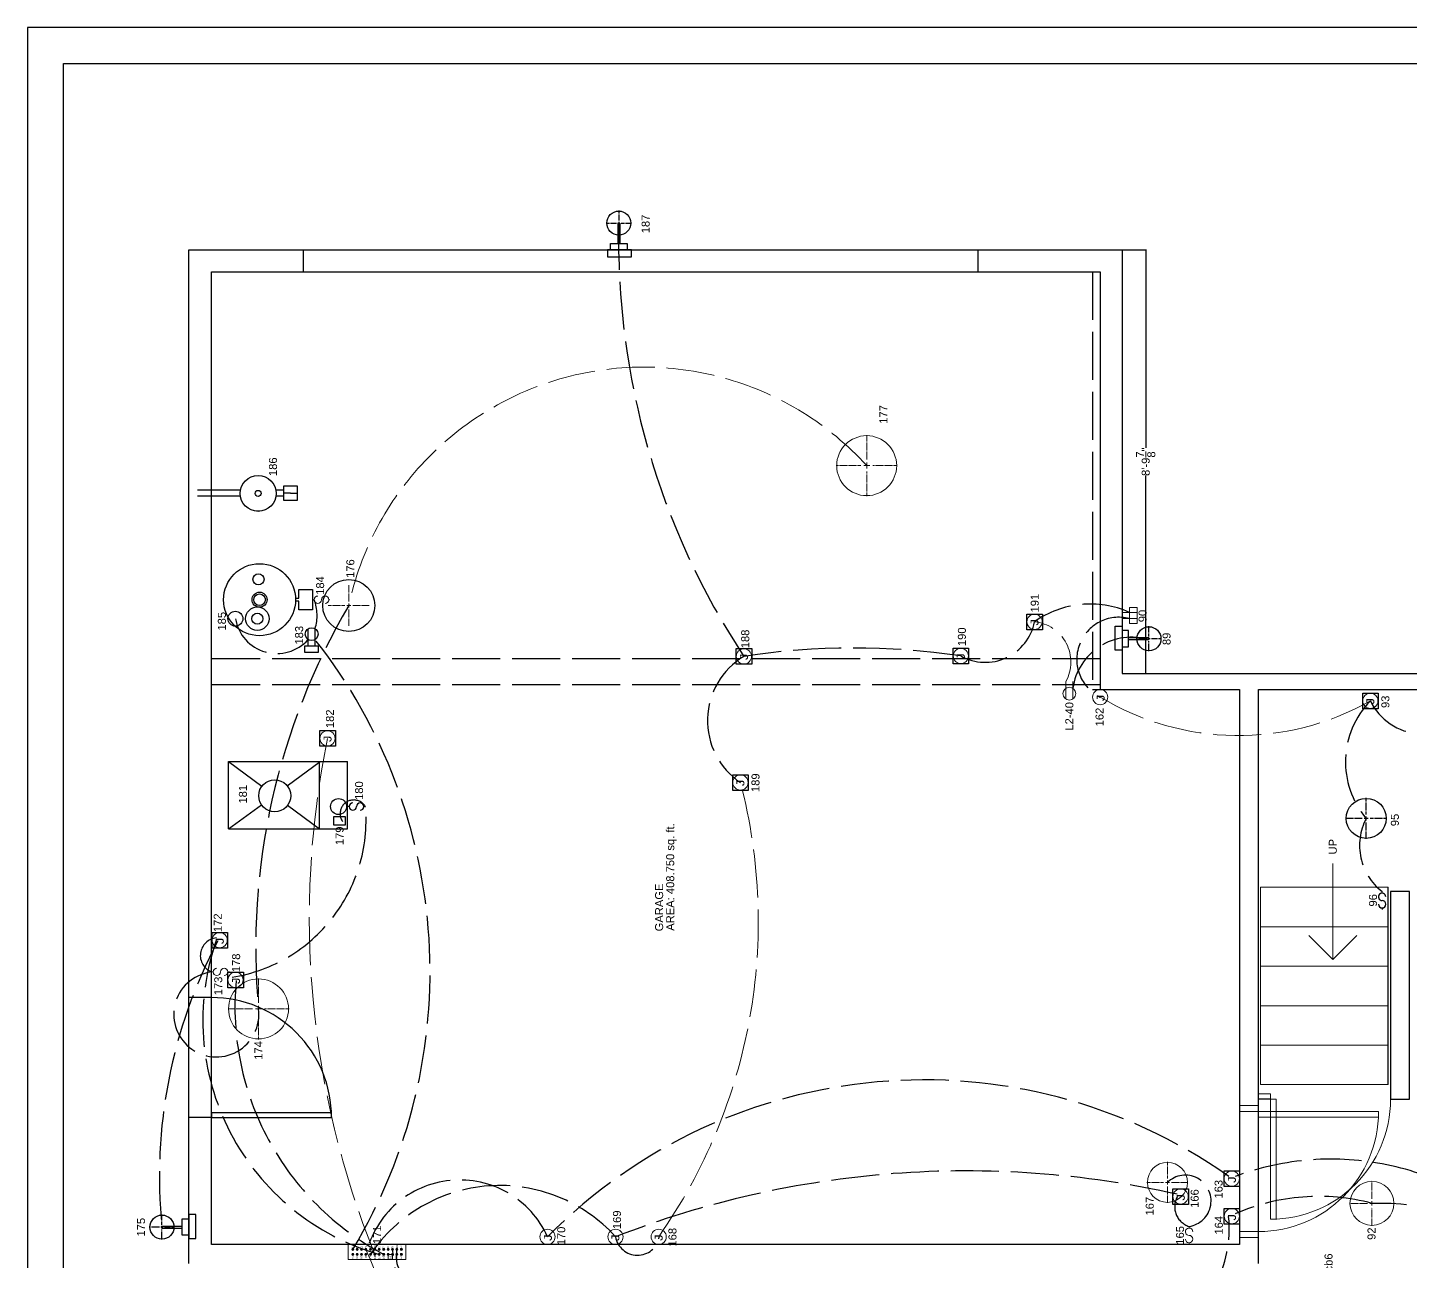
# Model space of a CAD drawing. Header units: inches. Extents: x 12 to 619, y -4 to 515.
# Drawn here: x 12.1 to 357.8, y 206.8 to 515.3 of the extents above; entities that cross this region are included whole.
import ezdxf

# ---------------------------------------------------------------- set-up
doc = ezdxf.new("R2010")
doc.units = ezdxf.units.IN
doc.header["$MEASUREMENT"] = 0
doc.linetypes.add('ACAD_ISO02W100', pattern=[15, 12, -3])
doc.linetypes.add('CENTER2', pattern=[1.125, 0.75, -0.125, 0.125, -0.125])
doc.layers.get('0').update_dxf_attribs({"color": 1, "lineweight": 9})
for name, color, linetype, lineweight in [('00-page-edge', 7, 'Continuous', 9), ('A101-Floorplan-1st-floor', 7, 'Continuous', 9), ('A101-Text', 7, 'Continuous', 9), ('E101-Electrical-1st-floor', 7, 'Continuous', 9)]:
    doc.layers.add(name, color=color, linetype=linetype, lineweight=lineweight)
doc.layers.get('0').off()
doc.styles.add('Reg', font='Courier New.ttf', dxfattribs={"height": 1})
doc.styles.add('Small', font='Arial.ttf', dxfattribs={"height": 0.5})
doc.styles.get("Standard").update_dxf_attribs({"font": 'Arial.ttf', "height": 2})
doc.dimstyles.get("Standard").update_dxf_attribs({"dimtxt": 0.18, "dimasz": 0.1175, "dimexe": 0.18, "dimexo": 0.0625, "dimgap": 0.09, "dimtad": 0, "dimtoh": 1, "dimdec": 3, "dimzin": 0, "dimdsep": 46, "dimlunit": 4, "dimtxsty": 'Standard', "dimblk": 'ARCHTICK', "dimblk1": 'ARCHTICK', "dimblk2": 'ARCHTICK', "dimcen": 0.09, "dimadec": 1, "dimazin": 0, "dimtfac": 1, "dimtdec": 3, "dimtofl": 0, "dimtmove": 0, "dimatfit": 3, "dimfxl": 1, "dimtolj": 1, "dimtzin": 0, "dimarcsym": 0})

# ---------------------------------------------------------------- blocks, each defined once
blk = doc.blocks.new('*U12')
at = {"layer": 'E101-Electrical-1st-floor', "color": 0, "linetype": 'CENTER2', "lineweight": 30, "transparency": 16777216}
for p, q in [((-3.12, 0), (-0.6, 0)), ((0, 0.6), (0, 3.12)), ((0.6, 0), (3.12, 0)), ((0, -3.12), (0, -0.6))]:
    blk.add_line(p, q, dxfattribs=at)
at = {"layer": 'E101-Electrical-1st-floor', "color": 0, "linetype": 'Continuous', "lineweight": 30, "transparency": 16777216}
for p, q in [((-0.3, 0), (0.3, 0)), ((0, -0.3), (0, 0.3))]:
    blk.add_line(p, q, dxfattribs=at)
blk = doc.blocks.new('porch-led')
at = {"layer": 'E101-Electrical-1st-floor', "lineweight": 30}
for p, q in [((-2.85, 0, -84.5), (-2.85, 1.75, -84.5)), ((-2.85, 1.75, -84.5), (3.15, 1.75, -84.5)), ((3.15, 0, -84.5), (-2.85, 0, -84.5)), ((-2.08, 0, -84.5), (-2.08, -1.62, -84.5)), ((2.04, 0, -84.5), (-2.08, 0, -84.5)), ((2.04, -1.62, -84.5), (2.04, 0, -84.5)), ((3.15, 1.75, -84.5), (3.15, 0, -84.5)), ((-2.08, -1.62, -84.5), (2.04, -1.62, -84.5)), ((-0.27, -6.7, -84.5), (-0.27, -1.62, -84.5)), ((0.23, -6.7, -84.5), (0.23, -1.62, -84.5))]:
    blk.add_line(p, q, dxfattribs=at)
blk.add_circle((-0.02, -6.7, -84.5), 3, dxfattribs=at)
at = {"layer": 'E101-Electrical-1st-floor', "linetype": 'CENTER2', "lineweight": 30}
blk.add_blockref('*U12', (-0.02, -6.7, -84.5), dxfattribs=at)
blk = doc.blocks.new('driveway-area-led')
at = {"layer": 'E101-Electrical-1st-floor', "lineweight": 30}
for p, q in [((0, 2.82, -94.38), (-1.75, 2.82, -94.38)), ((-1.75, 2.82, -94.38), (-1.75, -3.18, -94.38)), ((0, -3.18, -94.38), (0, 2.82, -94.38)), ((0, 2.06, -94.38), (1.62, 2.06, -94.38)), ((0, -2.06, -94.38), (0, 2.06, -94.38)), ((1.62, 2.06, -94.38), (1.62, -2.06, -94.38)), ((6.7, 0.25, -94.38), (1.62, 0.25, -94.38)), ((-1.75, -3.18, -94.38), (0, -3.18, -94.38)), ((1.62, -2.06, -94.38), (0, -2.06, -94.38)), ((6.7, -0.25, -94.38), (1.62, -0.25, -94.38))]:
    blk.add_line(p, q, dxfattribs=at)
at = {"layer": 'E101-Electrical-1st-floor', "linetype": 'CENTER2', "lineweight": 30}
for p, q in [((6.1, 0, -94.38), (3.58, 0, -94.38)), ((6.7, 3.12, -94.38), (6.7, 0.6, -94.38)), ((9.82, 0, -94.38), (7.3, 0, -94.38)), ((6.7, -0.6, -94.38), (6.7, -3.12, -94.38))]:
    blk.add_line(p, q, dxfattribs=at)
at = {"layer": 'E101-Electrical-1st-floor', "linetype": 'Continuous', "lineweight": 30}
for p, q in [((7, 0, -94.38), (6.4, 0, -94.38)), ((6.7, 0.3, -94.38), (6.7, -0.3, -94.38))]:
    blk.add_line(p, q, dxfattribs=at)
at = {"layer": 'E101-Electrical-1st-floor', "lineweight": 30}
blk.add_circle((6.7, 0, -94.38), 3, dxfattribs=at)
blk = doc.blocks.new('lower-landing-to-garage-door')
at = {"layer": 'A101-Floorplan-1st-floor'}
for p, q in [((30, 0), (28.62, 0)), ((30, 0), (30, -30)), ((28.62, 0), (28.62, -29.97))]:
    blk.add_line(p, q, dxfattribs=at)
blk.add_arc((30, 0), 30, 180, 270, dxfattribs=at)
blk = doc.blocks.new('garage-door-exit-to-trailer')
at = {"layer": 'A101-Floorplan-1st-floor', "lineweight": 30}
for p, q in [((0, 0), (0, -30)), ((1.25, 0), (0, 0)), ((1.25, 0), (1.25, -29.97))]:
    blk.add_line(p, q, dxfattribs=at)
blk.add_arc((0, 0), 30, 270, 0, dxfattribs=at)
blk = doc.blocks.new('spandrel-door')
at = {"layer": 'A101-Floorplan-1st-floor'}
for p, q in [((0, 0), (-30, 0)), ((0, -1.38), (0, 0)), ((0, -1.38), (-29.97, -1.38))]:
    blk.add_line(p, q, dxfattribs=at)
blk.add_arc((0, 0), 30, 180, 270, dxfattribs=at)
blk = doc.blocks.new('*U73')
at = {"layer": 'E101-Electrical-1st-floor', "color": 0, "linetype": 'CENTER2', "transparency": 16777216}
for p, q in [((0, 1.1), (0, 5.62)), ((-5.62, 0), (-1.1, 0)), ((1.1, 0), (5.62, 0)), ((0, -5.62), (0, -1.1))]:
    blk.add_line(p, q, dxfattribs=at)
at = {"layer": 'E101-Electrical-1st-floor', "color": 0, "linetype": 'Continuous', "transparency": 16777216}
for p, q in [((-0.55, 0), (0.55, 0)), ((0, -0.55), (0, 0.55))]:
    blk.add_line(p, q, dxfattribs=at)
blk = doc.blocks.new('L1-landing-led-92')
at = {"layer": 'E101-Electrical-1st-floor'}
blk.add_circle((0, 0, -82.12), 5.5, dxfattribs=at)
at = {"layer": 'E101-Electrical-1st-floor', "linetype": 'CENTER2'}
blk.add_blockref('*U73', (0, 0, -82.12), dxfattribs=at)
blk = doc.blocks.new('L1-switch-165')
at = {"layer": 'E101-Electrical-1st-floor'}
for p, q in [((0.41, 0, -51.62), (0, 0, -51.62)), ((4.08, 0, -51.62), (4.49, 0, -51.62))]:
    blk.add_line(p, q, dxfattribs=at)
for centre, start, end in [((1.32, 0, -51.62), 90, 270), ((3.17, 0, -51.62), 270, 180), ((1.34, 0, -51.62), 270, 0)]:
    blk.add_arc(centre, 0.916, start, end, dxfattribs=at)
blk = doc.blocks.new('L2-duplex-40-to-porch-led')
at = {"layer": 'E101-Electrical-1st-floor'}
for p, q in [((0, 0), (-4.39, -0.01)), ((0, -1.73), (-4.38, -1.74))]:
    blk.add_line(p, q, dxfattribs=at)
blk.add_circle((-3.03, -0.86), 1.61, dxfattribs=at)
blk = doc.blocks.new('L1-switch-173')
at = {"layer": 'E101-Electrical-1st-floor'}
for p, q in [((0, -0.41, -43), (0, 0, -43)), ((0, -4.08, -43), (0, -4.49, -43))]:
    blk.add_line(p, q, dxfattribs=at)
for centre, start, end in [((0, -1.32, -43), 0, 180), ((0, -1.34, -43), 180, 270), ((0, -3.17, -43), 180, 90)]:
    blk.add_arc(centre, 0.916, start, end, dxfattribs=at)
blk = doc.blocks.new('outdoor-led-175')
at = {"layer": 'E101-Electrical-1st-floor', "linetype": 'CENTER2', "lineweight": 30}
for p, q in [((0, 7.3, -104.62), (0, 9.82, -104.62)), ((-3.12, 6.7, -104.62), (-0.6, 6.7, -104.62)), ((0, 3.58, -104.62), (0, 6.1, -104.62)), ((0.6, 6.7, -104.62), (3.12, 6.7, -104.62))]:
    blk.add_line(p, q, dxfattribs=at)
at = {"layer": 'E101-Electrical-1st-floor', "linetype": 'Continuous', "lineweight": 30}
for p, q in [((0, 6.4, -104.62), (0, 7, -104.62)), ((-0.3, 6.7, -104.62), (0.3, 6.7, -104.62))]:
    blk.add_line(p, q, dxfattribs=at)
at = {"layer": 'E101-Electrical-1st-floor', "lineweight": 30}
for p, q in [((-0.25, 6.7, -104.62), (-0.25, 1.62, -104.62)), ((0.25, 6.7, -104.62), (0.25, 1.62, -104.62)), ((-2.82, 0, -104.62), (-2.82, -1.75, -104.62)), ((3.18, 0, -104.62), (-2.82, 0, -104.62)), ((-2.06, 0, -104.62), (-2.06, 1.62, -104.62)), ((-2.06, 1.62, -104.62), (2.06, 1.62, -104.62)), ((2.06, 0, -104.62), (-2.06, 0, -104.62)), ((2.06, 1.62, -104.62), (2.06, 0, -104.62)), ((3.18, -1.75, -104.62), (3.18, 0, -104.62)), ((-2.82, -1.75, -104.62), (3.18, -1.75, -104.62))]:
    blk.add_line(p, q, dxfattribs=at)
blk.add_circle((0, 6.7, -104.62), 3, dxfattribs=at)
blk = doc.blocks.new('L1-arrow')
at = {"lineweight": 5}
for p, q in [((188.32, -365.98), (182.32, -359.98)), ((182.32, -365.98), (164.32, -365.98)), ((182.32, -365.98), (188.32, -365.98)), ((188.32, -365.98), (182.32, -371.98))]:
    blk.add_line(p, q, dxfattribs=at)
blk = doc.blocks.new('L1-ceiling-j-box-163')
at = {"layer": 'E101-Electrical-1st-floor', "lineweight": 30}
for p, q in [((-1.98, 3.77, -99.87), (0, 3.78, -99.87)), ((-1.98, -0.08, -99.87), (-1.98, 3.77, -99.87)), ((0, 3.78, -99.87), (1.93, 3.78, -99.87)), ((1.93, 3.78, -99.87), (1.93, -0.08, -99.87)), ((1.93, -0.08, -99.87), (-1.98, -0.08, -99.87))]:
    blk.add_line(p, q, dxfattribs=at)
at = {"layer": 'E101-Electrical-1st-floor'}
blk.add_circle((0, 1.88, -99.87), 1.9, dxfattribs=at)
at = {"layer": 'E101-Electrical-1st-floor', "lineweight": 5, "style": 'Reg'}
blk.add_text('J', height=2, dxfattribs=at).set_placement((-1.3, 0.86, -99.87))
blk = doc.blocks.new('L1-j-box-164')
at = {"layer": 'E101-Electrical-1st-floor', "lineweight": 30}
for p, q in [((-1.98, 0, -99.87), (-1.98, 3.85, -99.87)), ((-1.98, 3.85, -99.87), (0, 3.85, -99.87)), ((0, 3.85, -99.87), (1.93, 3.85, -99.87)), ((1.93, 3.85, -99.87), (1.93, 0, -99.87)), ((1.93, 0, -99.87), (-1.98, 0, -99.87))]:
    blk.add_line(p, q, dxfattribs=at)
at = {"layer": 'E101-Electrical-1st-floor'}
blk.add_circle((0, 1.95, -99.87), 1.9, dxfattribs=at)
at = {"layer": 'E101-Electrical-1st-floor', "lineweight": 5, "style": 'Reg'}
blk.add_text('J', height=2, dxfattribs=at).set_placement((-1.34, 0.91, -99.87))
blk = doc.blocks.new('L1-gfci-protected-j-box-162')
at = {"layer": 'E101-Electrical-1st-floor'}
blk.add_circle((0, 0, -48.75), 1.9, dxfattribs=at)
at = {"layer": 'E101-Electrical-1st-floor', "lineweight": 5, "style": 'Reg'}
blk.add_text('J', height=2, dxfattribs=at).set_placement((-1.25, -1.11, -48.75))
blk = doc.blocks.new('L1-ceiling-j-box-178')
at = {"layer": 'E101-Electrical-1st-floor', "lineweight": 30}
for p, q in [((-1.98, -1.95, -97.62), (-1.98, 1.9, -97.62)), ((-1.98, 1.9, -97.62), (0, 1.9, -97.62)), ((0, 1.9, -97.62), (1.93, 1.9, -97.62)), ((1.93, 1.9, -97.62), (1.93, -1.95, -97.62)), ((1.93, -1.95, -97.62), (-1.98, -1.95, -97.62))]:
    blk.add_line(p, q, dxfattribs=at)
at = {"layer": 'E101-Electrical-1st-floor'}
blk.add_circle((0, 0, -97.62), 1.9, dxfattribs=at)
at = {"layer": 'E101-Electrical-1st-floor', "lineweight": 5, "style": 'Reg'}
blk.add_text('J', height=2, dxfattribs=at).set_placement((-1.27, -1.1, -97.62))
blk = doc.blocks.new('L1-ceiling-j-box-172')
at = {"layer": 'E101-Electrical-1st-floor', "lineweight": 30}
for p, q in [((-1.98, -1.95, -98.88), (-1.98, 1.9, -98.88)), ((-1.98, 1.9, -98.88), (0, 1.9, -98.88)), ((0, 1.9, -98.88), (1.93, 1.9, -98.88)), ((1.93, 1.9, -98.88), (1.93, -1.95, -98.88)), ((1.93, -1.95, -98.88), (-1.98, -1.95, -98.88))]:
    blk.add_line(p, q, dxfattribs=at)
at = {"layer": 'E101-Electrical-1st-floor'}
blk.add_circle((0, 0, -98.88), 1.9, dxfattribs=at)
at = {"layer": 'E101-Electrical-1st-floor', "lineweight": 5, "style": 'Reg'}
blk.add_text('J', height=2, dxfattribs=at).set_placement((-1.24, -1.02, -98.88))
blk = doc.blocks.new('L1-j-box-182')
at = {"layer": 'E101-Electrical-1st-floor', "lineweight": 30}
for p, q in [((-1.98, -1.95, -100.38), (-1.98, 1.9, -100.38)), ((-1.98, 1.9, -100.38), (0, 1.9, -100.38)), ((0, 1.9, -100.38), (1.93, 1.9, -100.38)), ((1.93, 1.9, -100.38), (1.93, -1.95, -100.38)), ((1.93, -1.95, -100.38), (-1.98, -1.95, -100.38))]:
    blk.add_line(p, q, dxfattribs=at)
at = {"layer": 'E101-Electrical-1st-floor'}
blk.add_circle((0, 0, -100.38), 1.9, dxfattribs=at)
at = {"layer": 'E101-Electrical-1st-floor', "lineweight": 5, "style": 'Reg'}
blk.add_text('J', height=2, dxfattribs=at).set_placement((-1.16, -0.99, -100.38))
blk = doc.blocks.new('water-heater-switch')
at = {"layer": 'E101-Electrical-1st-floor'}
for p, q in [((0, -0.41), (0, 0)), ((0, -4.08), (0, -4.32))]:
    blk.add_line(p, q, dxfattribs=at)
for centre, start, end in [((0, -1.32), 0, 180), ((0, -1.34), 180, 270), ((0, -3.17), 180, 90)]:
    blk.add_arc(centre, 0.916, start, end, dxfattribs=at)
blk = doc.blocks.new('L1-water-heater-184')
at = {"layer": 'E101-Electrical-1st-floor', "lineweight": -3}
blk.add_lwpolyline([(0.37, -9), (0.37, -9.86), (2.56, -9.86), (2.56, -13.25), (-2.56, -13.25), (-2.56, -9.86), (-0.38, -9.86), (-0.38, -9)], dxfattribs=at)
for centre, radius in [((0, 0), 9), ((-4.75, 0.55), 2.93), ((-4.75, 0.55), 1.39), ((0, 0), 1.88), ((0, 0), 1.45), ((5.1, 0.27), 1.39)]:
    blk.add_circle(centre, radius, dxfattribs=at)
blk.add_blockref('water-heater-switch', (0, -13.25), dxfattribs=at)
blk = doc.blocks.new('L1-framing-for-expansion-tank')
at = {"layer": 'A101-Floorplan-1st-floor', "lineweight": -3}
for p, q in [((1, 14.24), (1, 24.95)), ((2.5, 14.22), (2.5, 24.95)), ((1, 3.5), (1, 5.36)), ((1.75, 1.75), (1.75, 3.5)), ((2.5, 3.5), (2.5, 5.38)), ((1.75, 1.75), (1.75, 0))]:
    blk.add_line(p, q, dxfattribs=at)
blk.add_lwpolyline([(0, 0), (3.5, 0), (3.5, 3.5), (0, 3.5)], close=True, dxfattribs=at)
blk.add_lwpolyline([(0, 0), (3.5, 0), (3.5, 3.5), (0, 3.5)], close=True, dxfattribs=at)
blk = doc.blocks.new('L1-expansion-tank-186-reference')
at = {"layer": 'A101-Floorplan-1st-floor', "lineweight": -3}
for radius in [4.49, 0.75]:
    blk.add_circle((388.22, -77.44), radius, dxfattribs=at)
blk = doc.blocks.new('L1-water-heater-184-reference')
at = {"layer": 'A101-Floorplan-1st-floor'}
for p, q in [((0, -13.66), (0, -13.25)), ((0, -17.33), (0, -17.57))]:
    blk.add_line(p, q, dxfattribs=at)
at = {"layer": 'A101-Floorplan-1st-floor', "lineweight": -3}
blk.add_lwpolyline([(0.37, -9), (0.37, -9.86), (2.56, -9.86), (2.56, -13.25), (-2.56, -13.25), (-2.56, -9.86), (-0.38, -9.86), (-0.38, -9)], dxfattribs=at)
for centre, radius in [((0, 0), 9), ((-4.75, 0.55), 2.93), ((-4.75, 0.55), 1.39), ((0, 0), 1.88), ((0, 0), 1.45), ((5.1, 0.27), 1.39)]:
    blk.add_circle(centre, radius, dxfattribs=at)
at = {"layer": 'A101-Floorplan-1st-floor'}
for centre, start, end in [((0, -14.57), 0, 180), ((0, -14.59), 180, 270), ((0, -16.42), 180, 90)]:
    blk.add_arc(centre, 0.916, start, end, dxfattribs=at)
blk = doc.blocks.new('L1-ceiling-j-box-188')
at = {"layer": 'E101-Electrical-1st-floor', "lineweight": 30}
for p, q in [((-1.98, -1.95, -96.38), (-1.98, 1.9, -96.38)), ((-1.98, 1.9, -96.38), (0, 1.9, -96.38)), ((0, 1.9, -96.38), (1.93, 1.9, -96.38)), ((1.93, 1.9, -96.38), (1.93, -1.95, -96.38)), ((1.93, -1.95, -96.38), (-1.98, -1.95, -96.38))]:
    blk.add_line(p, q, dxfattribs=at)
at = {"layer": 'E101-Electrical-1st-floor'}
blk.add_circle((0, 0, -96.38), 1.9, dxfattribs=at)
at = {"layer": 'E101-Electrical-1st-floor', "lineweight": 5, "style": 'Reg'}
blk.add_text('J', height=2, dxfattribs=at).set_placement((-1.16, -0.99, -96.38))
blk = doc.blocks.new('L1-ceiling-j-box-189')
at = {"layer": 'E101-Electrical-1st-floor', "lineweight": 30}
for p, q in [((-1.98, -1.95, -101.5), (-1.98, 1.9, -101.5)), ((-1.98, 1.9, -101.5), (0, 1.9, -101.5)), ((0, 1.9, -101.5), (1.93, 1.9, -101.5)), ((1.93, 1.9, -101.5), (1.93, -1.95, -101.5)), ((1.93, -1.95, -101.5), (-1.98, -1.95, -101.5))]:
    blk.add_line(p, q, dxfattribs=at)
at = {"layer": 'E101-Electrical-1st-floor'}
blk.add_circle((0, 0, -101.5), 1.9, dxfattribs=at)
at = {"layer": 'E101-Electrical-1st-floor', "lineweight": 5, "style": 'Reg'}
blk.add_text('J', height=2, dxfattribs=at).set_placement((-1.16, -0.99, -101.5))
blk = doc.blocks.new('L1-j-box-168')
at = {"layer": 'E101-Electrical-1st-floor'}
blk.add_circle((0, 0, -74.5), 1.9, dxfattribs=at)
at = {"layer": 'E101-Electrical-1st-floor', "lineweight": 5, "style": 'Reg'}
blk.add_text('J', height=2, dxfattribs=at).set_placement((-1.26, -0.99, -74.5))
blk = doc.blocks.new('L1-j-box-169')
at = {"layer": 'E101-Electrical-1st-floor'}
blk.add_circle((0, 0, -58), 1.9, dxfattribs=at)
at = {"layer": 'E101-Electrical-1st-floor', "lineweight": 5, "style": 'Reg'}
blk.add_text('J', height=2, dxfattribs=at).set_placement((-1.26, -0.96, -58))
blk = doc.blocks.new('L1-Furnace-181')
at = {"layer": 'E101-Electrical-1st-floor', "lineweight": -3, "elevation": -22.75}
blk.add_lwpolyline([(-4.59, -1.75), (-2.59, -1.75), (-2.59, 1.25), (-4.59, 1.25)], close=True, dxfattribs=at)
blk = doc.blocks.new('L1-furnace-181-reference')
at = {"layer": 'A101-Floorplan-1st-floor', "lineweight": -3}
for p, q in [((0, 29.75), (6.04, 21.52)), ((0, 29.75), (0, 0)), ((16.8, 29.75), (16.8, 0)), ((10.77, 15.08), (16.8, 6.87)), ((0, 0), (16.8, 0))]:
    blk.add_line(p, q, dxfattribs=at)
for points in [[(0, 29.75), (16.8, 29.75), (10.65, 21.42)], [(5.89, 14.99), (-0.01, 7), (16.8, 7)]]:
    blk.add_lwpolyline(points, dxfattribs=at)
for centre, radius in [((8.27, 18.2), 4), ((5.56, 2.25), 2)]:
    blk.add_circle(centre, radius, dxfattribs=at)
at = {"layer": 'A101-Floorplan-1st-floor', "lineweight": 5}
blk.add_blockref('L1-Furnace-181', (5.56, 2.25, 22.75), dxfattribs=at)
blk = doc.blocks.new('L1-ceiling-led-176')
at = {"layer": 'E101-Electrical-1st-floor', "linetype": 'CENTER2'}
for p, q in [((0, 1, -100.88), (0, 5.12, -100.88)), ((-5.12, 0, -100.88), (-1, 0, -100.88)), ((1, 0, -100.88), (5.12, 0, -100.88)), ((0, -5.12, -100.88), (0, -1, -100.88))]:
    blk.add_line(p, q, dxfattribs=at)
at = {"layer": 'E101-Electrical-1st-floor', "linetype": 'Continuous'}
for p, q in [((-0.5, 0, -100.88), (0.5, 0, -100.88)), ((0, -0.5, -100.88), (0, 0.5, -100.88))]:
    blk.add_line(p, q, dxfattribs=at)
blk = doc.blocks.new('L1-garage-ceiling-led-176')
at = {"layer": 'E101-Electrical-1st-floor', "lineweight": -3}
blk.add_circle((0, 0, -100.88), 6.5, dxfattribs=at)
at = {"lineweight": -3}
blk.add_blockref('L1-ceiling-led-176', (0, 0), dxfattribs=at)
blk = doc.blocks.new('*U309')
at = {"layer": 'E101-Electrical-1st-floor', "color": 0, "linetype": 'CENTER2', "transparency": 16777216}
for p, q in [((0, 1.5), (0, 7.62)), ((-7.62, 0), (-1.5, 0)), ((1.5, 0), (7.62, 0)), ((0, -7.62), (0, -1.5))]:
    blk.add_line(p, q, dxfattribs=at)
at = {"layer": 'E101-Electrical-1st-floor', "color": 0, "linetype": 'Continuous', "transparency": 16777216}
for p, q in [((-0.75, 0), (0.75, 0)), ((0, -0.75), (0, 0.75))]:
    blk.add_line(p, q, dxfattribs=at)
blk = doc.blocks.new('L1-garage-ceiling-led-174')
at = {"layer": 'E101-Electrical-1st-floor'}
blk.add_circle((0, 0, -98.88), 7.5, dxfattribs=at)
at = {"layer": 'E101-Electrical-1st-floor', "linetype": 'CENTER2'}
blk.add_blockref('*U309', (0, 0, -98.88), dxfattribs=at)
blk = doc.blocks.new('*U311')
at = {"layer": 'E101-Electrical-1st-floor', "color": 0, "linetype": 'CENTER2', "transparency": 16777216}
for p, q in [((0, 1), (0, 5.12)), ((-5.12, 0), (-1, 0)), ((1, 0), (5.12, 0)), ((0, -5.12), (0, -1))]:
    blk.add_line(p, q, dxfattribs=at)
at = {"layer": 'E101-Electrical-1st-floor', "color": 0, "linetype": 'Continuous', "transparency": 16777216}
for p, q in [((-0.5, 0), (0.5, 0)), ((0, -0.5), (0, 0.5))]:
    blk.add_line(p, q, dxfattribs=at)
blk = doc.blocks.new('L1-garage-ceiling-led-167')
at = {"layer": 'E101-Electrical-1st-floor'}
blk.add_circle((0, 0, -100.88), 5, dxfattribs=at)
at = {"layer": 'E101-Electrical-1st-floor', "linetype": 'CENTER2'}
blk.add_blockref('*U311', (0, 0, -100.88), dxfattribs=at)
blk = doc.blocks.new('L1-garage-ceiling-led-177')
at = {"layer": 'E101-Electrical-1st-floor', "linetype": 'CENTER2'}
for p, q in [((0, 1.5, -96.25), (0, 7.62, -96.25)), ((-7.62, 0, -96.25), (-1.5, 0, -96.25)), ((1.5, 0, -96.25), (7.62, 0, -96.25)), ((0, -7.62, -96.25), (0, -1.5, -96.25))]:
    blk.add_line(p, q, dxfattribs=at)
at = {"layer": 'E101-Electrical-1st-floor', "linetype": 'Continuous'}
for p, q in [((-0.75, 0, -96.25), (0.75, 0, -96.25)), ((0, -0.75, -96.25), (0, 0.75, -96.25))]:
    blk.add_line(p, q, dxfattribs=at)
at = {"layer": 'E101-Electrical-1st-floor'}
blk.add_circle((0, 0, -96.25), 7.5, dxfattribs=at)
blk = doc.blocks.new('L1-ceiling-j-box-166')
at = {"layer": 'E101-Electrical-1st-floor', "lineweight": 30}
for p, q in [((-1.98, -1.95, -100.12), (-1.98, 1.9, -100.12)), ((-1.98, 1.9, -100.12), (0, 1.9, -100.12)), ((0, 1.9, -100.12), (1.93, 1.9, -100.12)), ((1.93, 1.9, -100.12), (1.93, -1.95, -100.12)), ((1.93, -1.95, -100.12), (-1.98, -1.95, -100.12))]:
    blk.add_line(p, q, dxfattribs=at)
at = {"layer": 'E101-Electrical-1st-floor'}
blk.add_circle((0, 0, -100.12), 1.9, dxfattribs=at)
at = {"layer": 'E101-Electrical-1st-floor', "lineweight": 5, "style": 'Reg'}
blk.add_text('J', height=2, dxfattribs=at).set_placement((-1.27, -1.05, -100.12))
blk = doc.blocks.new('L1-ceiling-j-box-190')
at = {"layer": 'E101-Electrical-1st-floor', "lineweight": 30}
for p, q in [((-1.98, -1.95, -96.88), (-1.98, 1.9, -96.88)), ((-1.98, 1.9, -96.88), (0, 1.9, -96.88)), ((0, 1.9, -96.88), (1.93, 1.9, -96.88)), ((1.93, 1.9, -96.88), (1.93, -1.95, -96.88)), ((1.93, -1.95, -96.88), (-1.98, -1.95, -96.88))]:
    blk.add_line(p, q, dxfattribs=at)
at = {"layer": 'E101-Electrical-1st-floor'}
blk.add_circle((0, 0, -96.88), 1.9, dxfattribs=at)
at = {"layer": 'E101-Electrical-1st-floor', "lineweight": 5, "style": 'Reg'}
blk.add_text('J', height=2, dxfattribs=at).set_placement((-1.16, -0.99, -96.88))
blk = doc.blocks.new('L1-ceiling-j-box-191')
at = {"layer": 'E101-Electrical-1st-floor', "lineweight": 30}
for p, q in [((-1.98, -1.95, -84.5), (-1.98, 1.9, -84.5)), ((-1.98, 1.9, -84.5), (0, 1.9, -84.5)), ((0, 1.9, -84.5), (1.93, 1.9, -84.5)), ((1.93, 1.9, -84.5), (1.93, -1.95, -84.5)), ((1.93, -1.95, -84.5), (-1.98, -1.95, -84.5))]:
    blk.add_line(p, q, dxfattribs=at)
at = {"layer": 'E101-Electrical-1st-floor'}
blk.add_circle((0, 0, -84.5), 1.9, dxfattribs=at)
at = {"layer": 'E101-Electrical-1st-floor', "lineweight": 5, "style": 'Reg'}
blk.add_text('J', height=2, dxfattribs=at).set_placement((-1.16, -0.99, -84.5))
blk = doc.blocks.new('L1-front-porch-gfci-duplex-90')
at = {"layer": 'E101-Electrical-1st-floor'}
for p, q in [((0, 0, -25.5), (0, -3.72, -25.5)), ((1.57, 0, -25.5), (1.57, -3.72, -25.5)), ((-1.18, -3.72, -25.5), (-1.18, -1.79, -25.5)), ((2.75, -1.79, -25.5), (-1.18, -1.79, -25.5)), ((2.75, -1.79, -25.5), (2.75, -3.72, -25.5)), ((2.75, -3.72, -25.5), (-1.18, -3.72, -25.5))]:
    blk.add_line(p, q, dxfattribs=at)
blk = doc.blocks.new('L1-spandrel-ceiling-j-box-93')
at = {"layer": 'E101-Electrical-1st-floor', "lineweight": 30}
for p, q in [((-1.98, -1.95, -39.88), (-1.98, 1.9, -39.88)), ((-1.98, 1.9, -39.88), (0, 1.9, -39.88)), ((0, 1.9, -39.88), (1.93, 1.9, -39.88)), ((1.93, 1.9, -39.88), (1.93, -1.95, -39.88)), ((1.93, -1.95, -39.88), (-1.98, -1.95, -39.88))]:
    blk.add_line(p, q, dxfattribs=at)
at = {"layer": 'E101-Electrical-1st-floor'}
blk.add_circle((0, 0, -39.88), 1.9, dxfattribs=at)
at = {"layer": 'E101-Electrical-1st-floor', "lineweight": 5, "style": 'Reg'}
blk.add_text('J', height=2, dxfattribs=at).set_placement((-1.16, -0.99, -39.88))
blk = doc.blocks.new('*U319')
at = {"layer": 'E101-Electrical-1st-floor', "color": 0, "linetype": 'CENTER2', "lineweight": -3, "transparency": 16777216}
for p, q in [((0, 1), (0, 5.12)), ((-5.12, 0), (-1, 0)), ((1, 0), (5.12, 0)), ((0, -5.12), (0, -1))]:
    blk.add_line(p, q, dxfattribs=at)
at = {"layer": 'E101-Electrical-1st-floor', "color": 0, "linetype": 'Continuous', "lineweight": -3, "transparency": 16777216}
for p, q in [((-0.5, 0), (0.5, 0)), ((0, -0.5), (0, 0.5))]:
    blk.add_line(p, q, dxfattribs=at)
blk = doc.blocks.new('L1-spandrel-ceiling-led-95')
at = {"layer": 'E101-Electrical-1st-floor', "lineweight": -3}
blk.add_circle((0, 0, -39.38), 5, dxfattribs=at)
at = {"layer": 'E101-Electrical-1st-floor', "linetype": 'CENTER2', "lineweight": -3}
blk.add_blockref('*U319', (0, 0, -39.38), dxfattribs=at)
blk = doc.blocks.new('L1-spandrel-basic-switch-96')
at = {"layer": 'E101-Electrical-1st-floor', "lineweight": -3}
for p, q in [((-4.08, 0, -39.38), (-4.49, 0, -39.38)), ((-0.41, 0, -39.38), (0, 0, -39.38))]:
    blk.add_line(p, q, dxfattribs=at)
for centre, start, end in [((-3.17, 0, -39.38), 90, 270), ((-1.32, 0, -39.38), 270, 180), ((-3.15, 0, -39.38), 270, 0)]:
    blk.add_arc(centre, 0.916, start, end, dxfattribs=at)
blk = doc.blocks.new('L1-186')
at = {"layer": 'A101-Floorplan-1st-floor', "lineweight": -3}
for radius in [4.49, 0.75]:
    blk.add_circle((0, 0), radius, dxfattribs=at)
blk = doc.blocks.new('L1-186-expansion-tank')
at = {"layer": 'E101-Electrical-1st-floor', "lineweight": -3}
for radius in [4.49, 0.75]:
    blk.add_circle((0, 0), radius, dxfattribs=at)
blk = doc.blocks.new('_ArchTick')
at = {"color": 0, "linetype": 'ByBlock', "lineweight": 30, "const_width": 0.15}
blk.add_lwpolyline([(-0.5, -0.5), (0.5, 0.5)], dxfattribs=at)
blk = doc.blocks.new('*D456')
at = {"layer": 'A101-Text', "color": 0, "lineweight": -2, "transparency": 16777216}
for p, q in [((285.79, 459.75), (291.78, 459.75)), ((291.6, 459.75), (291.6, 410.26)), ((291.6, 353.82), (291.6, 403.31)), ((285.79, 353.82), (291.78, 353.82))]:
    blk.add_line(p, q, dxfattribs=at)
at = {"layer": 'A101-Text', "color": 0, "lineweight": -2, "transparency": 16777216, "xscale": 0.1175, "yscale": 0.1175, "zscale": 0.1175}
for p, rotation in [((291.6, 459.75), 90), ((291.6, 353.82), 270)]:
    blk.add_blockref('_ArchTick', p, dxfattribs=dict(at, rotation=rotation))
at = {"layer": 'A101-Text', "color": 0, "lineweight": 5, "transparency": 16777216, "insert": (291.6, 406.78), "char_height": 2, "attachment_point": 5, "rotation": 90}
blk.add_mtext('\\A1;8\'-9{\\H1x;\\S7/8;}"', dxfattribs=at)
blk = doc.blocks.new('GE-125A-subpanel-171')
at = {"lineweight": 5}
for p, q in [((0, -14.38, -48.5), (0, 0, -48.5)), ((0, 0, -48.5), (3.75, 0, -48.5)), ((3.75, -15.19, -48.5), (3.75, 0.81, -48.5)), ((1, -1.11, -48.5), (1.5, -1.11, -48.5)), ((1, -2.21, -48.5), (1.5, -2.21, -48.5)), ((1, -3.32, -48.5), (1.5, -3.32, -48.5)), ((1.25, -1.36, -48.5), (1.25, -0.86, -48.5)), ((1.25, -2.46, -48.5), (1.25, -1.96, -48.5)), ((1.25, -3.57, -48.5), (1.25, -3.07, -48.5)), ((2.25, -1.11, -48.5), (2.75, -1.11, -48.5)), ((2.25, -2.21, -48.5), (2.75, -2.21, -48.5)), ((2.25, -3.32, -48.5), (2.75, -3.32, -48.5)), ((2.5, -1.36, -48.5), (2.5, -0.86, -48.5)), ((2.5, -2.46, -48.5), (2.5, -1.96, -48.5)), ((2.5, -3.57, -48.5), (2.5, -3.07, -48.5)), ((1, -4.42, -48.5), (1.5, -4.42, -48.5)), ((1, -5.53, -48.5), (1.5, -5.53, -48.5)), ((1, -6.64, -48.5), (1.5, -6.64, -48.5)), ((1.25, -4.67, -48.5), (1.25, -4.17, -48.5)), ((1.25, -5.78, -48.5), (1.25, -5.28, -48.5)), ((1.25, -6.89, -48.5), (1.25, -6.39, -48.5)), ((2.25, -4.42, -48.5), (2.75, -4.42, -48.5)), ((2.25, -5.53, -48.5), (2.75, -5.53, -48.5)), ((2.25, -6.64, -48.5), (2.75, -6.64, -48.5)), ((2.5, -4.67, -48.5), (2.5, -4.17, -48.5)), ((2.5, -5.78, -48.5), (2.5, -5.28, -48.5)), ((2.5, -6.89, -48.5), (2.5, -6.39, -48.5)), ((1.25, -9.96, -48.5), (0, -9.96, -48.5)), ((0, -9.96, -48.5), (0, -11.06, -48.5)), ((1, -7.74, -48.5), (1.5, -7.74, -48.5)), ((1, -8.85, -48.5), (1.5, -8.85, -48.5)), ((1, -9.96, -48.5), (1.5, -9.96, -48.5)), ((1.25, -7.99, -48.5), (1.25, -7.49, -48.5)), ((1.25, -9.1, -48.5), (1.25, -8.6, -48.5)), ((1.25, -10.21, -48.5), (1.25, -9.71, -48.5)), ((1.25, -11.06, -48.5), (1.25, -9.96, -48.5)), ((2.25, -7.74, -48.5), (2.75, -7.74, -48.5)), ((2.25, -8.85, -48.5), (2.75, -8.85, -48.5)), ((2.25, -9.96, -48.5), (2.75, -9.96, -48.5)), ((2.5, -7.99, -48.5), (2.5, -7.49, -48.5)), ((2.5, -9.1, -48.5), (2.5, -8.6, -48.5)), ((2.5, -10.21, -48.5), (2.5, -9.71, -48.5)), ((0, -11.06, -48.5), (1.25, -11.06, -48.5)), ((1, -11.06, -48.5), (1.5, -11.06, -48.5)), ((1, -12.17, -48.5), (1.5, -12.17, -48.5)), ((1, -13.27, -48.5), (1.5, -13.27, -48.5)), ((1.25, -11.31, -48.5), (1.25, -10.81, -48.5)), ((1.25, -12.42, -48.5), (1.25, -11.92, -48.5)), ((1.25, -13.52, -48.5), (1.25, -13.02, -48.5)), ((2.25, -11.06, -48.5), (2.75, -11.06, -48.5)), ((2.25, -12.17, -48.5), (2.75, -12.17, -48.5)), ((2.25, -13.27, -48.5), (2.75, -13.27, -48.5)), ((2.5, -11.31, -48.5), (2.5, -10.81, -48.5)), ((2.5, -12.42, -48.5), (2.5, -11.92, -48.5)), ((2.5, -13.52, -48.5), (2.5, -13.02, -48.5)), ((0, -14.38, -48.5), (3.75, -14.38, -48.5))]:
    blk.add_line(p, q, dxfattribs=at)
for centre in [(1.25, -1.11, -48.5), (1.25, -2.21, -48.5), (1.25, -3.32, -48.5), (2.5, -1.11, -48.5), (2.5, -2.21, -48.5), (2.5, -3.32, -48.5), (1.25, -4.42, -48.5), (1.25, -5.53, -48.5), (1.25, -6.64, -48.5), (2.5, -4.42, -48.5), (2.5, -5.53, -48.5), (2.5, -6.64, -48.5), (1.25, -7.74, -48.5), (1.25, -8.85, -48.5), (1.25, -9.96, -48.5), (2.5, -7.74, -48.5), (2.5, -8.85, -48.5), (2.5, -9.96, -48.5), (1.25, -11.06, -48.5), (1.25, -12.17, -48.5), (1.25, -13.27, -48.5), (2.5, -11.06, -48.5), (2.5, -12.17, -48.5), (2.5, -13.27, -48.5)]:
    blk.add_circle(centre, 0.25, dxfattribs=at)
at = {"lineweight": 5, "style": 'Small'}
for s, p in [('nc', (0.13, -1.28, -48.5)), ('nc', (0.13, -2.39, -48.5)), ('nc', (0.14, -3.49, -48.5)), ('1', (2.77, -1.36, -48.5)), ('3', (2.83, -3.59, -48.5)), ('2', (2.83, -2.47, -48.5)), ('13', (0.1, -6.92, -48.5)), ('12', (0.12, -5.79, -48.5)), ('11', (0.18, -4.7, -48.5)), ('4', (2.85, -4.67, -48.5)), ('5', (2.84, -5.79, -48.5)), ('nc', (2.87, -6.81, -48.5)), ('14', (0.11, -8, -48.5)), ('15', (0.11, -9.11, -48.5)), ('16', (0.12, -10.82, -48.5)), ('6', (2.85, -8.02, -48.5)), ('7', (2.86, -9.11, -48.5)), ('8', (2.88, -10.2, -48.5)), ('nc', (0.13, -13.46, -48.5)), ('nc', (0.14, -12.36, -48.5)), ('10', (2.83, -12.42, -48.5)), ('9', (2.87, -11.28, -48.5)), ('nc', (2.86, -13.46, -48.5))]:
    blk.add_text(s, height=0.5, dxfattribs=at).set_placement(p)

msp = doc.modelspace()

# ---------------------------------------------------------------- linework, layer by layer
at = {"layer": '00-page-edge', "lineweight": -3}
for points in [[(12.0961, -4.0387), (619.3969, -4.0387), (619.3969, 515.3126), (12.0961, 515.3126)], [(565.3969, 4.9613), (21.0961, 4.9613), (21.0961, 506.3126), (565.3969, 506.3126)]]:
    msp.add_lwpolyline(points, close=True, dxfattribs=at)
at = {"layer": 'A101-Floorplan-1st-floor', "lineweight": -3}
for p, q in [((52.3788, 206.3187), (52.3788, 459.7508)), ((52.3788, 459.7508), (285.7225, 459.7508)), ((81.0663, 454.2508), (81.0663, 459.7508)), ((249.7538, 454.2508), (249.7538, 459.7508)), ((285.7225, 459.7508), (285.7225, 353.8173)), ((285.7225, 353.8173), (532.5022, 353.8173)), ((319.8232, 206.3187), (319.8232, 349.8187)), ((319.8232, 349.8187), (390.6044, 349.8187)), ((352.1982, 251.0048), (352.1982, 300.3798)), ((58.0663, 272.7821), (52.3788, 272.7821)), ((322.8232, 247.3701), (319.8232, 247.3701)), ((58.0663, 242.7861), (52.3788, 242.7861))]:
    msp.add_line(p, q, dxfattribs=at)
at = {"layer": 'A101-Floorplan-1st-floor', "linetype": 'ACAD_ISO02W100', "lineweight": -3}
for p, q in [((278.3163, 454.2508), (278.3163, 349.8187)), ((280.2225, 357.4437), (58.0663, 357.4437)), ((280.2225, 350.9437), (58.0663, 350.9437))]:
    msp.add_line(p, q, dxfattribs=at)
at = {"layer": 'A101-Floorplan-1st-floor', "lineweight": 5}
for p, q in [((320.2607, 300.3798), (320.2607, 251.0048)), ((352.1982, 300.3798), (320.2607, 300.3798)), ((352.1982, 290.5048), (320.2607, 290.5048)), ((352.1982, 280.6298), (320.2607, 280.6298)), ((352.1982, 270.7548), (320.2607, 270.7548)), ((352.1982, 260.8798), (320.2607, 260.8798)), ((352.1982, 251.0048), (320.2607, 251.0048)), ((319.8232, 245.7878), (315.0732, 245.7878)), ((322.8232, 248.7451), (319.8232, 248.7451)), ((322.8232, 247.3701), (322.8232, 248.7451)), ((319.8232, 244.2878), (315.0732, 244.2878)), ((315.0732, 214.2563), (319.8232, 214.2563)), ((315.0732, 212.7563), (319.8232, 212.7563))]:
    msp.add_line(p, q, dxfattribs=at)
at = {"layer": 'A101-Floorplan-1st-floor', "lineweight": -3}
msp.add_lwpolyline([(278.3163, 349.8187), (315.0732, 349.8187), (315.0732, 211.0687), (58.0663, 211.0687), (58.0663, 454.2508), (280.2225, 454.2508), (280.2225, 349.8187)], dxfattribs=at)
for points in [[(81.285, 359.1248), (84.785, 359.1248), (84.785, 360.6248), (81.285, 360.6248)], [(357.5732, 247.3701), (357.5732, 299.2672), (352.8232, 299.2672), (352.8232, 247.3701)]]:
    msp.add_lwpolyline(points, close=True, dxfattribs=at)
at = {"layer": 'E101-Electrical-1st-floor', "lineweight": -3}
for p, q in [((82.2275, 360.6248), (82.2275, 365.0067)), ((83.958, 360.6248), (83.958, 365.0163)), ((92.4687, 320.5321), (92.0631, 320.5321)), ((96.1461, 320.5321), (96.5516, 320.5321))]:
    msp.add_line(p, q, dxfattribs=at)
for centre, radius in [((64.037, 367.5197), 1.8695), ((83.1002, 363.6571), 1.6072)]:
    msp.add_circle(centre, radius, dxfattribs=at)
at = {"layer": 'E101-Electrical-1st-floor'}
msp.add_circle((142.0663, 212.9663), 1.8976, dxfattribs=at)
at = {"layer": 'E101-Electrical-1st-floor', "linetype": 'ACAD_ISO02W100', "lineweight": -3}
for centre, radius, start, end in [((348.5685, 462.25), 188.745, 178.633577, 213.49077), ((237.757, 285.3415), 168.6451, 149.545995, 185.238571), ((73.3645, 368.3041), 11.092, 342.757692, 20.969281), ((277.7232, 347.1482), 24.0391, 65.976439, 125.346049), ((74.3884, 369.2974), 10.5029, 189.744974, 318.276908), ((251.4842, 369.1789), 12.5678, 240.935353, 348.885597), ((284.8762, 357.3534), 10.5178, 75.49911, 243.739066), ((-21.6617, 279.2596), 134.3535, 328.878659, 38.174422), ((218.5791, 179.0342), 181.1529, 81.492461, 98.705679), ((288.0754, 348.0661), 14.8386, 72.964763, 171.979659), ((200.715, 342.0571), 18.6728, 120.777499, 236.043372), ((363.344, 331.7087), 21.8073, 135.609549, 220.351827), ((360.8327, 353.222), 14.4928, 205.582397, 326.941857), ((93.6252, 318.7706), 3.4156, 31.046071, 215.126635), ((56.878, 317.1716), 39.8157, 279.115358, 4.841557), ((359.7504, 310.8277), 14.6757, 152.567175, 231.915958), ((170.8621, 228.1013), 125.8268, 152.097377, 185.797216), ((59.6766, 283.3059), 4.4163, 95.282505, 248.614551), ((116.8174, 267.1278), 60.9284, 160.895981, 253.969216), ((59.2598, 268.5786), 10.6443, 94.245217, 7.368479), ((134.0844, 270.498), 70.1665, 174.658835, 241.958179), ((236.1302, 119.8269), 132.3744, 54.848465, 135.282954), ((338.0097, 163.5229), 68.8605, 46.276787, 110.409952), ((246.6965, -11.8894), 241.3278, 77.363963, 111.291744), ((301.5041, 221.93), 6.4413, 278.365841, 133.93276), ((120.1123, 203.1035), 24.0677, 24.191976, 166.874866), ((130.1462, 186.7505), 39.0338, 42.192049, 146.016275), ((304.0082, 220.4729), 5.1594, 151.387068, 252.31919), ((334.8378, 171.2507), 51.8117, 75.093531, 113.719969), ((349.3395, 135.512), 85.8147, 65.001416, 90.783569), ((282.3427, 215.0258), 30.1418, 297.619286, 5.731244), ((164.5392, 213.9051), 5.5529, 189.733834, 349.261972), ((-67.633, 182.7549), 173.0723, 343.651088, 8.996427), ((111.0449, 208.0542), 6.8594, 165.093434, 243.280107)]:
    msp.add_arc(centre, radius, start, end, dxfattribs=at)
at = {"layer": 'E101-Electrical-1st-floor', "linetype": 'ACAD_ISO02W100', "lineweight": 5}
for centre, radius, start, end in [((166.0939, 355.0526), 75.3823, 42.30169, 167.927514), ((262.7726, 356.6838), 10.1264, 331.259964, 84.084357), ((314.8116, 405.2952), 66.9939, 238.915499, 299.460418), ((306.5876, 292.6514), 224.0759, 168.428229, 202.039269), ((57.4531, 291.8214), 137.3015, 324.947729, 14.659443), ((261.3988, 276.3777), 177.6642, 202.001676, 256.309967)]:
    msp.add_arc(centre, radius, start, end, dxfattribs=at)
at = {"layer": 'E101-Electrical-1st-floor', "lineweight": -3}
for centre, start, end in [((93.3847, 320.5321), 90, 270), ((93.3982, 320.5321), 270, 360), ((95.2301, 320.5321), 270, 180)]:
    msp.add_arc(centre, 0.916, start, end, dxfattribs=at)

# ---------------------------------------------------------------- block references
at = {"lineweight": 5, "rotation": 89.99999999999999}
msp.add_blockref('L1-framing-for-expansion-tank', (79.5157, 397.1529), dxfattribs=at)
at = {"lineweight": -3, "rotation": 89.99999999999999}
for name, p in [('L1-switch-173', (58.0663, 279.1937, 43)), ('garage-door-exit-to-trailer', (58.0663, 242.7861))]:
    msp.add_blockref(name, p, dxfattribs=at)
at = {"layer": 'A101-Floorplan-1st-floor', "lineweight": 5}
for name, p, rotation in [('L1-expansion-tank-186-reference', (-7.7215, 10.6355), 89.99999999999999), ('L1-186', (69.7149, 398.8578), 89.99999999999999), ('L1-water-heater-184-reference', (70.0663, 372.2735), 89.99999999999999), ('L1-furnace-181-reference', (92.0631, 314.9748), 89.99999999999999), ('L1-arrow', (704.3351, 470.5934), 270), ('GE-125A-subpanel-171', (92.2488, 207.3187, 48.5), 89.99999999999999)]:
    msp.add_blockref(name, p, dxfattribs=dict(at, rotation=rotation))
at = {"layer": 'A101-Floorplan-1st-floor', "lineweight": -3, "rotation": 89.99999999999999}
for name, p in [('spandrel-door', (322.8232, 247.3701)), ('lower-landing-to-garage-door', (319.8232, 214.2878))]:
    msp.add_blockref(name, p, dxfattribs=at)
at = {"layer": 'E101-Electrical-1st-floor', "lineweight": -3, "rotation": 89.99999999999999}
for name, p in [('driveway-area-led', (159.8772, 459.7508, 94.375)), ('porch-led', (285.7225, 362.5259, 84.5)), ('L2-duplex-40-to-porch-led', (271.6515, 351.8146)), ('L1-landing-led-92', (348.1659, 221.3187, 82.125)), ('outdoor-led-175', (52.3788, 215.3918, 104.625)), ('L1-switch-165', (302.4413, 211.0687, 51.625))]:
    msp.add_blockref(name, p, dxfattribs=at)
at = {"layer": 'E101-Electrical-1st-floor', "lineweight": 5, "rotation": 89.99999999999999}
for name, p in [('L1-garage-ceiling-led-177', (221.8475, 405.7875, 96.25)), ('L1-186-expansion-tank', (69.7149, 398.8578)), ('L1-water-heater-184', (70.0663, 372.2735)), ('L1-garage-ceiling-led-176', (92.3788, 370.8187, 100.875)), ('L1-front-porch-gfci-duplex-90', (285.7225, 367.5361, 25.5)), ('L1-ceiling-j-box-191', (263.8163, 366.7562, 84.5)), ('L1-ceiling-j-box-188', (191.16, 358.1, 96.375)), ('L1-ceiling-j-box-190', (245.3788, 358.1937, 96.875)), ('L1-gfci-protected-j-box-162', (280.2225, 347.9212, 48.75)), ('L1-spandrel-ceiling-j-box-93', (347.7607, 346.9869, 39.875)), ('L1-j-box-182', (87.0663, 337.6, 100.375)), ('L1-ceiling-j-box-189', (190.285, 326.5687, 101.5)), ('L1-spandrel-ceiling-led-95', (346.725, 317.5889, 39.375)), ('L1-spandrel-basic-switch-96', (350.6982, 299.2764, 39.375)), ('L1-ceiling-j-box-172', (60.1021, 287.1492, 98.875)), ('L1-ceiling-j-box-178', (64.0663, 277.1937, 97.625)), ('L1-garage-ceiling-led-174', (69.8163, 269.9437, 98.875)), ('L1-garage-ceiling-led-167', (297.035, 226.5687, 100.875)), ('L1-ceiling-j-box-163', (314.9982, 227.5037, 99.875)), ('L1-ceiling-j-box-166', (300.3232, 223.0393, 100.125)), ('L1-j-box-164', (315.0732, 218.1312, 99.875)), ('L1-j-box-169', (159.0663, 212.9663, 58)), ('L1-j-box-168', (169.852, 212.966, 74.5))]:
    msp.add_blockref(name, p, dxfattribs=at)

# ---------------------------------------------------------------- texts
at = {"layer": 'A101-Floorplan-1st-floor', "lineweight": 5}
for s, p in [('181', (66.9054, 321.2919)), ('UP', (339.3621, 308.5645))]:
    msp.add_text(s, height=2, rotation=90, dxfattribs=at).set_placement(p)
at = {"layer": 'A101-Text', "lineweight": 5}
for s, p in [('AREA: 408.750 sq. ft.', (173.7313, 289.4865)), ('GARAGE', (170.959, 289.3389))]:
    msp.add_text(s, height=2, rotation=90, dxfattribs=at).set_placement(p)
at = {"layer": 'E101-Electrical-1st-floor', "lineweight": 5}
for s, p in [('187', (167.5797, 463.8916)), ('177', (227.0329, 416.2494)), ('186', (74.4174, 403.1898)), ('176', (93.7622, 377.7129)), ('184', (86.2164, 373.4914)), ('191', (264.8593, 369.0887)), ('185', (61.6434, 364.5532)), ('90', (291.8163, 366.6411)), ('183', (80.9662, 361.047)), ('188', (192.484, 360.1297)), ('190', (246.6483, 360.6785)), ('89', (297.8171, 360.9253)), ('L2-40', (273.5059, 339.5345)), ('93', (352.5171, 345.1778)), ('182', (88.6769, 340.1607)), ('162', (281.0633, 340.6048)), ('189', (195.0503, 324.1713)), ('180', (95.9463, 322.2021)), ('95', (354.8855, 315.6395)), ('179', (91.0875, 310.897)), ('96', (349.4187, 295.5558)), ('172', (60.6074, 289.1599)), ('178', (65.2126, 279.1257)), ('173', (60.7419, 273.3598)), ('174', (70.7858, 257.2287)), ('166', (304.8389, 220.1931)), ('163', (310.8236, 222.5214)), ('167', (293.6015, 218.2918)), ('169', (160.4164, 214.8893)), ('164', (310.8818, 213.5155)), ('175', (41.4401, 213.0265)), ('171', (100.4657, 211.1469)), ('170', (146.4911, 210.838)), ('168', (174.2921, 210.5175)), ('165', (301.1722, 210.993)), ('92', (349.0501, 212.1926)), ('128-subpanel-cb6', (338.3094, 186.4268))]:
    msp.add_text(s, height=2, rotation=90, dxfattribs=at).set_placement(p)
at = {"layer": 'E101-Electrical-1st-floor', "lineweight": 5, "style": 'Reg'}
msp.add_text('J', height=2, rotation=90, dxfattribs=at).set_placement((143.1516, 211.7025))

# ---------------------------------------------------------------- dimensions: what is measured, and where the dimension line sits
at = {"layer": 'A101-Text', "lineweight": 5}
dim = msp.add_linear_dim(base=(291.60383, 353.81732), p1=(285.7225, 459.75083), p2=(285.7225, 353.81732), angle=90, dimstyle='Standard', dxfattribs=at)
dim.commit()
dim.dimension.update_dxf_attribs({"geometry": '*D456', "text_midpoint": (291.60383, 406.78407)})

doc.saveas('drawing.dxf')
